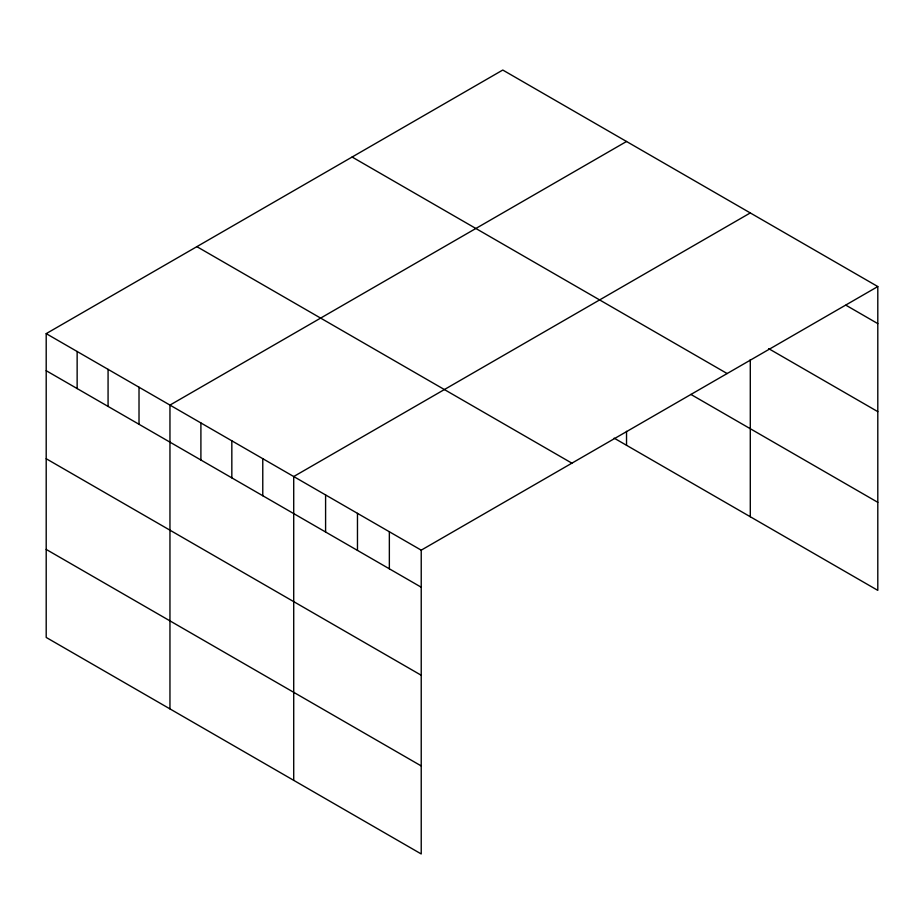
<?xml version="1.0" encoding="UTF-8"?>
<svg xmlns="http://www.w3.org/2000/svg" width="924" height="924" viewBox="0 0 924 924"><rect width="100%" height="100%" fill="white"/><g stroke="black" fill="none" stroke-linecap="round" stroke-linejoin="round"><path stroke-width="1.39" d="M877.8 286.555L421.228 550.161L421.228 853.961L46.2 637.444L46.2 333.633L502.772 70.039L877.8 286.555L877.8 590.367L614.16 438.149M626.53 141.488L169.958 405.093L169.958 708.893M750.288 212.936L293.716 476.541L293.716 780.353M845.922 305.209L877.8 323.619M768.687 348.648L877.8 411.642M352.102 157.022L727.13 373.539M690.886 394.421L877.8 502.333M196.87 246.65L571.898 463.167M46.2 333.633L421.228 550.161M46.2 370.697L421.228 587.214M46.2 458.731L421.228 675.248M46.2 549.422L421.228 765.938M750.288 359.621L750.288 516.747M626.53 431.323L626.53 445.299M389.351 531.75L389.351 568.814M357.473 513.351L357.473 550.415M325.594 494.941L325.594 532.005M262.774 458.674L262.774 495.738M231.832 440.817L231.832 477.881M200.901 422.949L200.901 460.013M139.016 387.225L139.016 424.289M108.073 369.357L108.073 406.421M77.142 351.501L77.142 388.565"/></g></svg>
